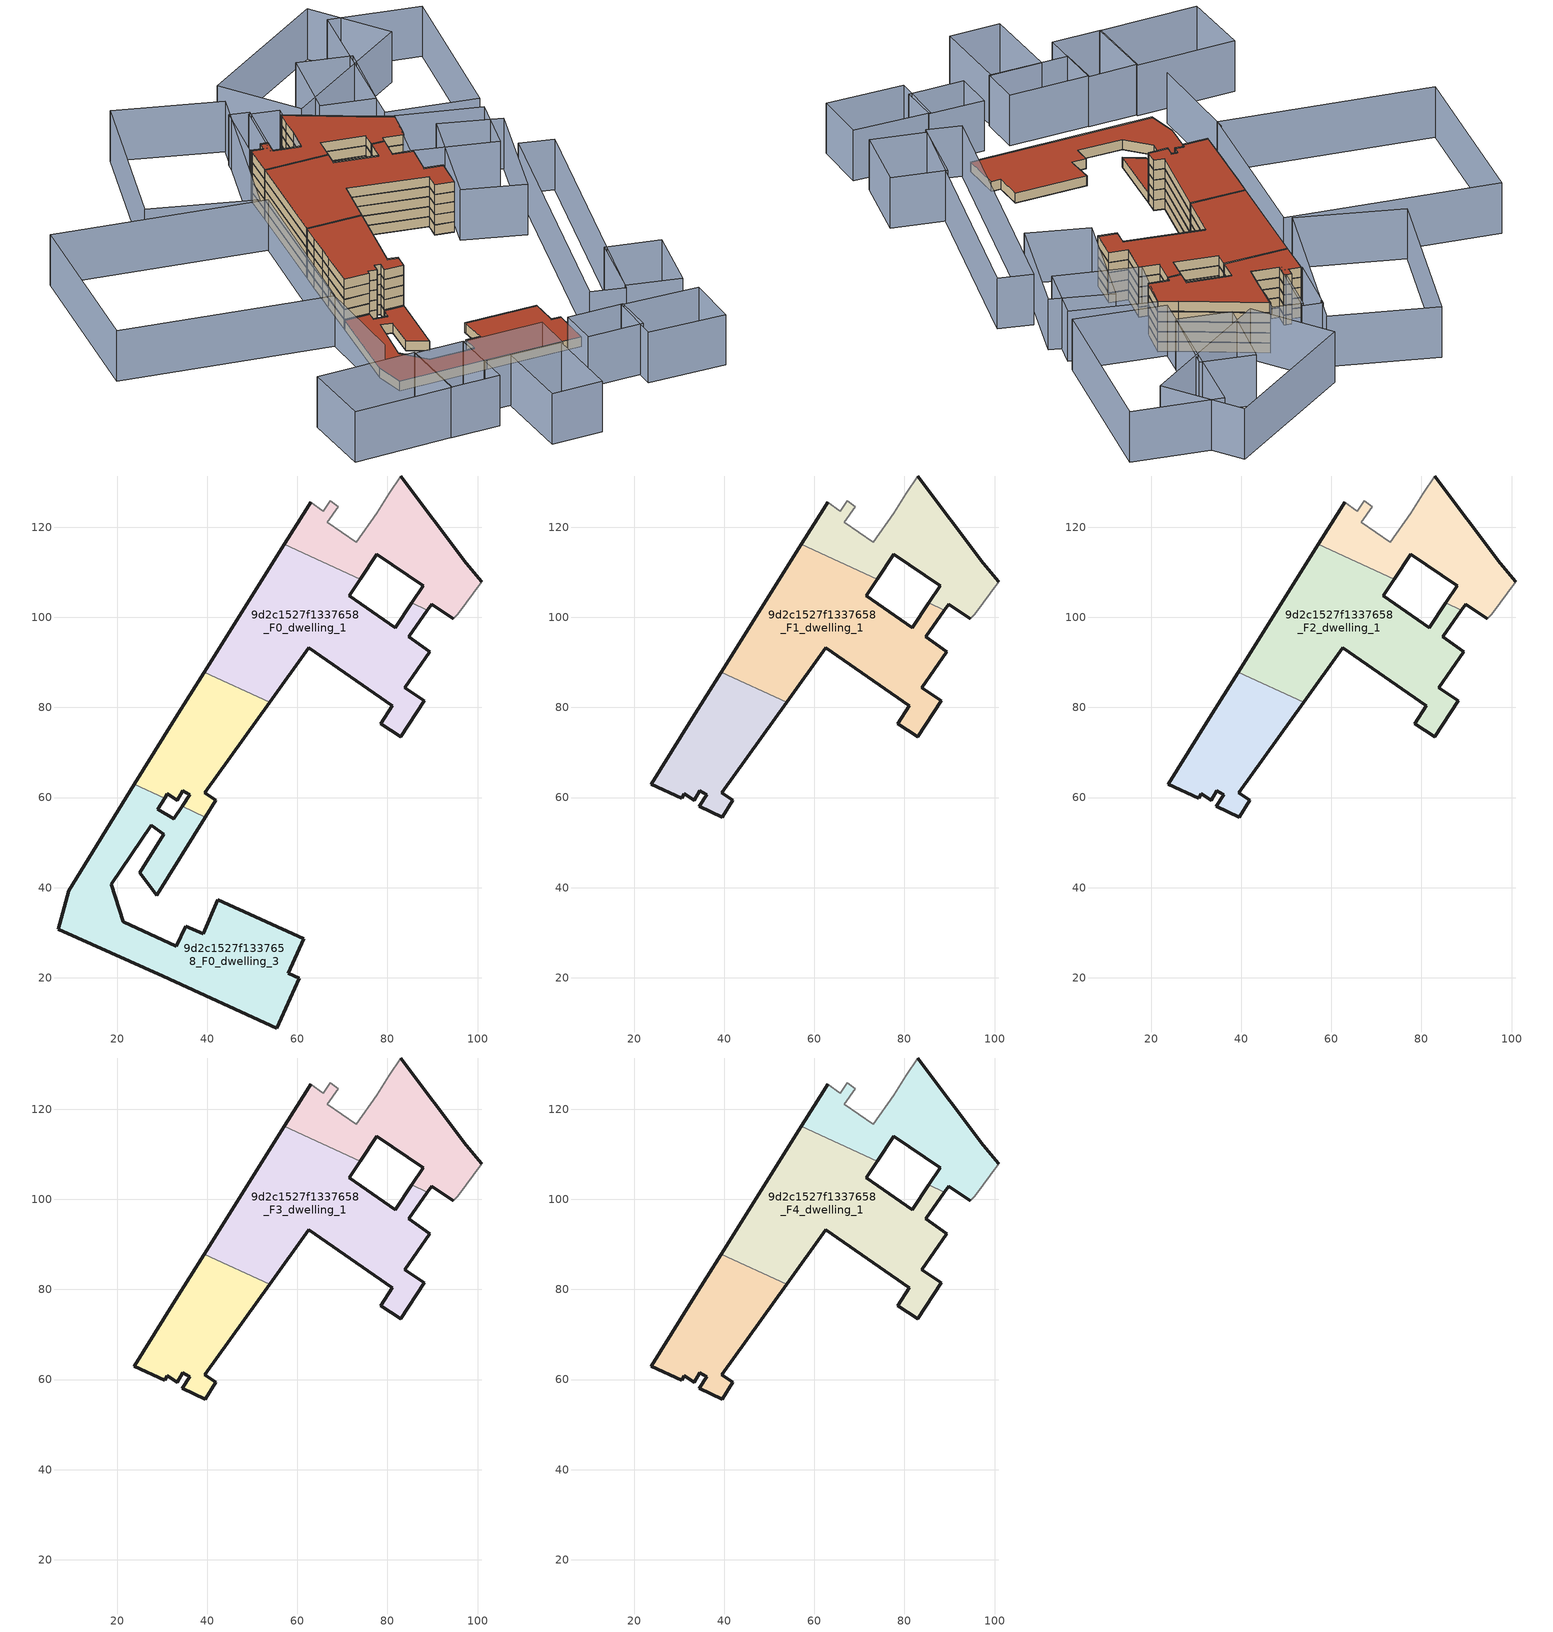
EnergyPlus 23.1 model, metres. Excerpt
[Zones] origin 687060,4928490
9d2c1527f1337658_F0_dwelling_0
 floor ground (EU_floor_Construction): 95.56,100.65 100.93,107.88 97.45,112.02 83.01,131.37 80.46,127.58 77.58,123.06 73.09,116.7 66.66,121.07 69.04,124.56 68.6,124.92 67.3,125.84 65.79,123.58 63,125.53 62.13,124.15 57.15,116.2 73.97,108.47 77.62,113.96 87.98,107.02 85.43,103.2 88.87,101.62 89.8,102.96 94.6,99.74 z0
 wall outside (EU_wall_Construction): 83.01,131.37 97.45,112.02 100.93,107.88 / 94.6,99.74 89.8,102.96 88.87,101.62 / 85.43,103.2 87.98,107.02 77.62,113.96 73.97,108.47 / 57.15,116.2 62.13,124.15 63,125.53 z0:3
 wall adiabatic (EU_wall_Construction): 100.93,107.88 95.56,100.65 94.6,99.74 / 63,125.53 65.79,123.58 67.3,125.84 68.6,124.92 69.04,124.56 66.66,121.07 73.09,116.7 77.58,123.06 80.46,127.58 83.01,131.37 z0:3
 wall to 9d2c1527f1337658_F0_dwelling_1 (EU_wall_Construction): 88.87,101.62 85.42,103.2 / 73.97,108.47 57.15,116.2 z0:3
9d2c1527f1337658_F0_dwelling_1
 floor ground (EU_floor_Construction): 83.01,73.48 88.22,81.48 83.82,84.35 89.42,92.4 84.71,95.67 88.87,101.62 85.43,103.2 81.75,97.73 71.54,104.82 73.97,108.47 57.15,116.2 39.37,87.85 53.88,81.18 62.54,93.26 81.05,80.37 78.51,76.41 z0
 wall outside (EU_wall_Construction): 88.87,101.62 84.71,95.67 89.42,92.4 83.82,84.35 88.22,81.48 83.01,73.48 78.51,76.41 81.05,80.37 62.54,93.26 53.88,81.18 / 39.37,87.85 57.15,116.2 / 73.97,108.47 71.54,104.82 81.75,97.73 85.43,103.2 z0:3
 wall to 9d2c1527f1337658_F0_dwelling_2 (EU_wall_Construction): 53.88,81.18 39.37,87.85 z0:3
9d2c1527f1337658_F0_dwelling_2
 floor ground (EU_floor_Construction): 41.9,59.35 39.45,61.06 53.88,81.18 39.37,87.85 36.12,82.68 32.96,77.58 30.4,73.45 23.87,62.9 30.54,59.83 31.12,60.8 33.34,59.44 34.6,61.54 36.15,60.59 34.44,58.04 39.61,55.67 z0
 wall outside (EU_wall_Construction): 53.88,81.18 39.45,61.06 41.9,59.35 39.61,55.67 / 34.44,58.04 36.15,60.59 34.6,61.54 33.34,59.44 31.12,60.8 30.54,59.83 / 23.87,62.9 30.4,73.45 32.96,77.58 36.12,82.68 39.37,87.85 z0:3
 wall to 9d2c1527f1337658_F0_dwelling_3 (EU_wall_Construction): 39.61,55.67 34.44,58.04 / 30.54,59.83 23.87,62.9 z0:3
9d2c1527f1337658_F0_dwelling_3
 floor ground (EU_floor_Construction): 55.41,8.85 60.48,19.88 57.96,21.04 61.4,28.66 42.32,37.37 39.09,29.72 35.22,31.48 33.17,26.94 21.41,32.43 18.69,40.75 27.62,53.84 30.34,51.87 25.01,43.35 28.77,38.29 39.61,55.67 34.44,58.04 32.6,55.32 29.08,57.41 30.54,59.83 23.87,62.9 9.24,39.32 6.95,30.81 30.2,20.34 z0
 wall outside (EU_wall_Construction): 30.54,59.83 29.08,57.41 32.6,55.32 34.44,58.04 / 39.61,55.67 28.77,38.29 25.01,43.35 30.34,51.87 27.62,53.84 18.69,40.75 21.41,32.43 33.17,26.94 35.22,31.48 39.09,29.72 42.32,37.37 61.4,28.66 57.96,21.04 60.48,19.88 55.41,8.85 30.2,20.34 6.95,30.81 9.24,39.32 23.87,62.9 z0:3
 roof outside (EU_roof_Construction): 39.61,55.67 28.77,38.29 25.01,43.35 30.34,51.87 27.62,53.84 18.69,40.75 21.41,32.43 33.17,26.94 35.22,31.48 39.09,29.72 42.32,37.37 61.4,28.66 57.96,21.04 60.48,19.88 55.41,8.85 30.2,20.34 6.95,30.81 9.24,39.32 23.87,62.9 30.54,59.83 29.08,57.41 32.6,55.32 34.44,58.04 z3
9d2c1527f1337658_F1_dwelling_0
 floor to 9d2c1527f1337658_F0_dwelling_0 (EU_floor_Construction): 95.56,100.65 100.93,107.88 97.45,112.02 83.01,131.37 80.46,127.58 77.58,123.06 73.09,116.7 66.66,121.07 69.04,124.56 68.6,124.92 67.3,125.84 65.79,123.58 63,125.53 62.13,124.15 57.15,116.2 73.97,108.47 77.62,113.96 87.98,107.02 85.42,103.2 88.87,101.62 89.8,102.96 94.6,99.74 z3
 wall outside (EU_wall_Construction): 83.01,131.37 97.45,112.02 100.93,107.88 / 94.6,99.74 89.8,102.96 88.87,101.62 / 85.43,103.2 87.98,107.02 77.62,113.96 73.97,108.47 / 57.15,116.2 62.13,124.15 63,125.53 z3:6
 wall adiabatic (EU_wall_Construction): 100.93,107.88 95.56,100.65 94.6,99.74 / 63,125.53 65.79,123.58 67.3,125.84 68.6,124.92 69.04,124.56 66.66,121.07 73.09,116.7 77.58,123.06 80.46,127.58 83.01,131.37 z3:6
 wall to 9d2c1527f1337658_F1_dwelling_1 (EU_wall_Construction): 88.87,101.62 85.42,103.2 / 73.97,108.47 57.15,116.2 z3:6
9d2c1527f1337658_F1_dwelling_1
 floor to 9d2c1527f1337658_F0_dwelling_1 (EU_floor_Construction): 83.01,73.48 88.22,81.48 83.82,84.35 89.42,92.4 84.71,95.67 88.87,101.62 85.42,103.2 81.75,97.73 71.54,104.82 73.97,108.47 57.15,116.2 39.37,87.85 53.88,81.18 62.54,93.26 81.05,80.37 78.51,76.41 z3
 wall outside (EU_wall_Construction): 88.87,101.62 84.71,95.67 89.42,92.4 83.82,84.35 88.22,81.48 83.01,73.48 78.51,76.41 81.05,80.37 62.54,93.26 53.88,81.18 / 39.37,87.85 57.15,116.2 / 73.97,108.47 71.54,104.82 81.75,97.73 85.43,103.2 z3:6
 wall to 9d2c1527f1337658_F1_dwelling_2 (EU_wall_Construction): 53.88,81.18 39.37,87.85 z3:6
9d2c1527f1337658_F1_dwelling_2
 floor to 9d2c1527f1337658_F0_dwelling_2 (EU_floor_Construction): 41.9,59.35 39.45,61.06 53.88,81.18 39.37,87.85 36.12,82.68 32.96,77.58 30.4,73.45 23.87,62.9 30.54,59.83 31.12,60.8 33.34,59.44 34.6,61.54 36.15,60.59 34.44,58.04 39.61,55.67 z3
 wall outside (EU_wall_Construction): 53.88,81.18 39.45,61.06 41.9,59.35 39.61,55.67 34.44,58.04 36.15,60.59 34.6,61.54 33.34,59.44 31.12,60.8 30.54,59.83 23.87,62.9 30.4,73.45 32.96,77.58 36.12,82.68 39.37,87.85 z3:6
9d2c1527f1337658_F2_dwelling_0
 floor to 9d2c1527f1337658_F1_dwelling_0 (EU_floor_Construction): 95.56,100.65 100.93,107.88 97.45,112.02 83.01,131.37 80.46,127.58 77.58,123.06 73.09,116.7 66.66,121.07 69.04,124.56 68.6,124.92 67.3,125.84 65.79,123.58 63,125.53 62.13,124.15 57.15,116.2 73.97,108.47 77.62,113.96 87.98,107.02 85.42,103.2 88.87,101.62 89.8,102.96 94.6,99.74 z6
 wall outside (EU_wall_Construction): 83.01,131.37 97.45,112.02 100.93,107.88 / 94.6,99.74 89.8,102.96 88.87,101.62 / 85.43,103.2 87.98,107.02 77.62,113.96 73.97,108.47 / 57.15,116.2 62.13,124.15 63,125.53 z6:9
 wall adiabatic (EU_wall_Construction): 100.93,107.88 95.56,100.65 94.6,99.74 / 63,125.53 65.79,123.58 67.3,125.84 68.6,124.92 69.04,124.56 66.66,121.07 73.09,116.7 77.58,123.06 80.46,127.58 83.01,131.37 z6:9
 wall to 9d2c1527f1337658_F2_dwelling_1 (EU_wall_Construction): 88.87,101.62 85.42,103.2 / 73.97,108.47 57.15,116.2 z6:9
9d2c1527f1337658_F2_dwelling_1
 floor to 9d2c1527f1337658_F1_dwelling_1 (EU_floor_Construction): 83.01,73.48 88.22,81.48 83.82,84.35 89.42,92.4 84.71,95.67 88.87,101.62 85.42,103.2 81.75,97.73 71.54,104.82 73.97,108.47 57.15,116.2 39.37,87.85 53.88,81.18 62.54,93.26 81.05,80.37 78.51,76.41 z6
 wall outside (EU_wall_Construction): 88.87,101.62 84.71,95.67 89.42,92.4 83.82,84.35 88.22,81.48 83.01,73.48 78.51,76.41 81.05,80.37 62.54,93.26 53.88,81.18 / 39.37,87.85 57.15,116.2 / 73.97,108.47 71.54,104.82 81.75,97.73 85.43,103.2 z6:9
 wall to 9d2c1527f1337658_F2_dwelling_2 (EU_wall_Construction): 53.88,81.18 39.37,87.85 z6:9
9d2c1527f1337658_F2_dwelling_2
 floor to 9d2c1527f1337658_F1_dwelling_2 (EU_floor_Construction): 41.9,59.35 39.45,61.06 53.88,81.18 39.37,87.85 36.12,82.68 32.96,77.58 30.4,73.45 23.87,62.9 30.54,59.83 31.12,60.8 33.34,59.44 34.6,61.54 36.15,60.59 34.44,58.04 39.61,55.67 z6
 wall outside (EU_wall_Construction): 53.88,81.18 39.45,61.06 41.9,59.35 39.61,55.67 34.44,58.04 36.15,60.59 34.6,61.54 33.34,59.44 31.12,60.8 30.54,59.83 23.87,62.9 30.4,73.45 32.96,77.58 36.12,82.68 39.37,87.85 z6:9
9d2c1527f1337658_F3_dwelling_0
 floor to 9d2c1527f1337658_F2_dwelling_0 (EU_floor_Construction): 95.56,100.65 100.93,107.88 97.45,112.02 83.01,131.37 80.46,127.58 77.58,123.06 73.09,116.7 66.66,121.07 69.04,124.56 68.6,124.92 67.3,125.84 65.79,123.58 63,125.53 62.13,124.15 57.15,116.2 73.97,108.47 77.62,113.96 87.98,107.02 85.42,103.2 88.87,101.62 89.8,102.96 94.6,99.74 z9
 wall outside (EU_wall_Construction): 83.01,131.37 97.45,112.02 100.93,107.88 / 94.6,99.74 89.8,102.96 88.87,101.62 / 85.43,103.2 87.98,107.02 77.62,113.96 73.97,108.47 / 57.15,116.2 62.13,124.15 63,125.53 z9:12
 wall adiabatic (EU_wall_Construction): 100.93,107.88 95.56,100.65 94.6,99.74 / 63,125.53 65.79,123.58 67.3,125.84 68.6,124.92 69.04,124.56 66.66,121.07 73.09,116.7 77.58,123.06 80.46,127.58 83.01,131.37 z9:12
 wall to 9d2c1527f1337658_F3_dwelling_1 (EU_wall_Construction): 88.87,101.62 85.42,103.2 / 73.97,108.47 57.15,116.2 z9:12
9d2c1527f1337658_F3_dwelling_1
 floor to 9d2c1527f1337658_F2_dwelling_1 (EU_floor_Construction): 83.01,73.48 88.22,81.48 83.82,84.35 89.42,92.4 84.71,95.67 88.87,101.62 85.42,103.2 81.75,97.73 71.54,104.82 73.97,108.47 57.15,116.2 39.37,87.85 53.88,81.18 62.54,93.26 81.05,80.37 78.51,76.41 z9
 wall outside (EU_wall_Construction): 88.87,101.62 84.71,95.67 89.42,92.4 83.82,84.35 88.22,81.48 83.01,73.48 78.51,76.41 81.05,80.37 62.54,93.26 53.88,81.18 / 39.37,87.85 57.15,116.2 / 73.97,108.47 71.54,104.82 81.75,97.73 85.43,103.2 z9:12
 wall to 9d2c1527f1337658_F3_dwelling_2 (EU_wall_Construction): 53.88,81.18 39.37,87.85 z9:12
9d2c1527f1337658_F3_dwelling_2
 floor to 9d2c1527f1337658_F2_dwelling_2 (EU_floor_Construction): 41.9,59.35 39.45,61.06 53.88,81.18 39.37,87.85 36.12,82.68 32.96,77.58 30.4,73.45 23.87,62.9 30.54,59.83 31.12,60.8 33.34,59.44 34.6,61.54 36.15,60.59 34.44,58.04 39.61,55.67 z9
 wall outside (EU_wall_Construction): 53.88,81.18 39.45,61.06 41.9,59.35 39.61,55.67 34.44,58.04 36.15,60.59 34.6,61.54 33.34,59.44 31.12,60.8 30.54,59.83 23.87,62.9 30.4,73.45 32.96,77.58 36.12,82.68 39.37,87.85 z9:12
9d2c1527f1337658_F4_dwelling_0
 floor to 9d2c1527f1337658_F3_dwelling_0 (EU_floor_Construction): 95.56,100.65 100.93,107.88 97.45,112.02 83.01,131.37 80.46,127.58 77.58,123.06 73.09,116.7 66.66,121.07 69.04,124.56 68.6,124.92 67.3,125.84 65.79,123.58 63,125.53 62.13,124.15 57.15,116.2 73.97,108.47 77.62,113.96 87.98,107.02 85.42,103.2 88.87,101.62 89.8,102.96 94.6,99.74 z12
 wall outside (EU_wall_Construction): 83.01,131.37 97.45,112.02 100.93,107.88 / 94.6,99.74 89.8,102.96 88.87,101.62 / 85.43,103.2 87.98,107.02 77.62,113.96 73.97,108.47 / 57.15,116.2 62.13,124.15 63,125.53 z12:15
 wall adiabatic (EU_wall_Construction): 100.93,107.88 95.56,100.65 94.6,99.74 / 63,125.53 65.79,123.58 67.3,125.84 68.6,124.92 69.04,124.56 66.66,121.07 73.09,116.7 77.58,123.06 80.46,127.58 83.01,131.37 z12:15
 wall to 9d2c1527f1337658_F4_dwelling_1 (EU_wall_Construction): 88.87,101.62 85.42,103.2 / 73.97,108.47 57.15,116.2 z12:15
 roof outside (EU_roof_Construction): 83.01,131.37 97.45,112.02 100.93,107.88 95.56,100.65 94.6,99.74 89.8,102.96 88.87,101.62 85.43,103.2 87.98,107.02 77.62,113.96 73.97,108.47 57.15,116.2 62.13,124.15 63,125.53 65.79,123.58 67.3,125.84 68.6,124.92 69.04,124.56 66.66,121.07 73.09,116.7 77.58,123.06 80.46,127.58 z15
9d2c1527f1337658_F4_dwelling_1
 floor to 9d2c1527f1337658_F3_dwelling_1 (EU_floor_Construction): 83.01,73.48 88.22,81.48 83.82,84.35 89.42,92.4 84.71,95.67 88.87,101.62 85.42,103.2 81.75,97.73 71.54,104.82 73.97,108.47 57.15,116.2 39.37,87.85 53.88,81.18 62.54,93.26 81.05,80.37 78.51,76.41 z12
 wall outside (EU_wall_Construction): 88.87,101.62 84.71,95.67 89.42,92.4 83.82,84.35 88.22,81.48 83.01,73.48 78.51,76.41 81.05,80.37 62.54,93.26 53.88,81.18 / 39.37,87.85 57.15,116.2 / 73.97,108.47 71.54,104.82 81.75,97.73 85.43,103.2 z12:15
 wall to 9d2c1527f1337658_F4_dwelling_2 (EU_wall_Construction): 53.88,81.18 39.37,87.85 z12:15
 roof outside (EU_roof_Construction): 85.43,103.2 88.87,101.62 84.71,95.67 89.42,92.4 83.82,84.35 88.22,81.48 83.01,73.48 78.51,76.41 81.05,80.37 62.54,93.26 53.88,81.18 39.37,87.85 57.15,116.2 73.97,108.47 71.54,104.82 81.75,97.73 z15
9d2c1527f1337658_F4_dwelling_2
 floor to 9d2c1527f1337658_F3_dwelling_2 (EU_floor_Construction): 41.9,59.35 39.45,61.06 53.88,81.18 39.37,87.85 36.12,82.68 32.96,77.58 30.4,73.45 23.87,62.9 30.54,59.83 31.12,60.8 33.34,59.44 34.6,61.54 36.15,60.59 34.44,58.04 39.61,55.67 z12
 wall outside (EU_wall_Construction): 53.88,81.18 39.45,61.06 41.9,59.35 39.61,55.67 34.44,58.04 36.15,60.59 34.6,61.54 33.34,59.44 31.12,60.8 30.54,59.83 23.87,62.9 30.4,73.45 32.96,77.58 36.12,82.68 39.37,87.85 z12:15
 roof outside (EU_roof_Construction): 53.88,81.18 39.45,61.06 41.9,59.35 39.61,55.67 34.44,58.04 36.15,60.59 34.6,61.54 33.34,59.44 31.12,60.8 30.54,59.83 23.87,62.9 30.4,73.45 32.96,77.58 36.12,82.68 39.37,87.85 z15
shading: 16.36,61.35 2.84,32.5 / 58.28,-2.08 78.37,-11.85 / 78.37,-11.85 71.21,-26.56 / 71.21,-26.56 51.13,-16.79 / 51.13,-16.79 58.28,-2.08 / 9.48,-18.04 19.19,3.69 / 19.19,3.69 32.65,-2.32 / 32.65,-2.32 22.94,-24.05 / 22.94,-24.05 9.48,-18.04 / 39.46,-6.15 44.42,4.65 / 44.42,4.65 59.02,-2.05 / 59.02,-2.05 54.06,-12.85 / 54.06,-12.85 39.46,-6.15 / 92.32,11.64 79.61,-5.58 / 79.61,-5.58 67.1,3.65 / 67.1,3.65 79.81,20.87 / 79.81,20.87 92.32,11.64 / 33.03,-2.79 12.07,6.71 / 12.07,6.71 17.01,17.61 / 17.01,17.61 37.97,8.11 / 37.97,8.11 33.03,-2.79 / 8.86,-1.11 -4.2,4.64 / -4.2,4.64 4.17,23.63 / 4.17,23.63 17.23,17.87 / 17.23,17.87 8.86,-1.11 / 117.25,67.33 66.31,2.65 / 66.31,2.65 58.62,8.7 / 58.62,8.7 109.56,73.38 / 109.56,73.38 117.25,67.33 / 80.52,69.5 104.41,96.64 / 104.41,96.64 117.8,84.85 / 117.8,84.85 93.92,57.71 / 93.92,57.71 80.52,69.5 / -3.92,4.52 -30.12,16.06 / -30.12,16.06 -21.56,35.49 / -21.56,35.49 4.64,23.95 / 4.64,23.95 -3.92,4.52 / 45.07,105.23 15.43,59.36 / 15.43,59.36 -34.9,91.88 / -34.9,91.88 -5.27,137.74 / -5.27,137.74 45.07,105.23 / 84.71,133.15 73.01,116.58 / 73.01,116.58 66.09,121.47 / 66.09,121.47 77.78,138.04 / 77.78,138.04 84.71,133.15 / 62.82,125.66 74.34,141.91 / 74.34,141.91 79,138.6 / 79,138.6 67.47,122.36 / 67.47,122.36 62.82,125.66 / 21,127.22 56.79,167.41 / 56.79,167.41 79.45,147.22 / 79.45,147.22 43.65,107.04 / 43.65,107.04 21,127.22 / 119.57,136.82 105.32,117.51 / 105.32,117.51 93.02,126.58 / 93.02,126.58 107.27,145.89 / 107.27,145.89 119.57,136.82 / 84.72,154.03 131.87,161.75 / 131.87,161.75 135.95,136.85 / 135.95,136.85 88.8,129.13 / 88.8,129.13 84.72,154.03 / 88.78,92.91 100.93,107.88 / 100.93,107.88 119.55,92.76 / 119.55,92.76 107.4,77.8 / 107.4,77.8 88.78,92.91 / 100.95,111.15 130.46,154.03 / 130.46,154.03 151.78,139.36 / 151.78,139.36 122.26,96.48 / 122.26,96.48 100.95,111.15 z0:15
[Building]
EU S2 Campaign: North Axis=0; Terrain=City; Solar Distribution=FullExterior
[Site:Location]
Bologna: Latitude=44.5; Longitude=11.25; Time Zone=1; Elevation=37
[SizingPeriod:WeatherFileDays]
AnnualSizingPeriod: Begin Month=1; Begin Day of Month=1; End Month=12; End Day of Month=31; Day of Week for Start Day=Monday; Use Weather File Daylight Saving Period=No; Use Weather File Rain and Snow Indicators=No
[MATERIAL]
EU_InternalMass_Material: Roughness=MediumRough; Thickness=0.1; Conductivity=1; Density=1800; Specific Heat=900; Thermal Absorptance=0.9; Solar Absorptance=0.7; Visible Absorptance=0.7
[MATERIAL:NOMASS] Roughness=MediumRough; Thermal Absorptance=0.9; Solar Absorptance=0.7; Visible Absorptance=0.7
Name | Thermal Resistance
EU_wall_NoMass | 0.905828
EU_roof_NoMass | 0.37593
EU_floor_NoMass | 0.67114
[CONSTRUCTION]
EU_wall_Construction: EU_wall_NoMass
EU_roof_Construction: EU_roof_NoMass
EU_floor_Construction: EU_floor_NoMass
EU_InternalMass_Construction: EU_InternalMass_Material
[ZONE] Type=1; Multiplier=1; Ceiling Height=autocalculate; Floor Area=autocalculate; Part of Total Floor Area=Yes
Name | Volume
9d2c1527f1337658_F0_dwelling_0; 9d2c1527f1337658_F1_dwelling_0; 9d2c1527f1337658_F2_dwelling_0; 9d2c1527f1337658_F3_dwelling_0; 9d2c1527f1337658_F4_dwelling_0 | 1620.31
9d2c1527f1337658_F0_dwelling_1; 9d2c1527f1337658_F1_dwelling_1; 9d2c1527f1337658_F2_dwelling_1; 9d2c1527f1337658_F3_dwelling_1; 9d2c1527f1337658_F4_dwelling_1 | 2917.89
9d2c1527f1337658_F0_dwelling_2 | 1330.41
9d2c1527f1337658_F1_dwelling_2; 9d2c1527f1337658_F2_dwelling_2; 9d2c1527f1337658_F3_dwelling_2; 9d2c1527f1337658_F4_dwelling_2 | 1330.42
9d2c1527f1337658_F0_dwelling_3 | 3207.84
[INTERNALMASS] Construction=EU_InternalMass_Construction
Name | Zone or ZoneList | Surface Area
9d2c1527f1337658_F0_dwelling_0_EU_InternalMass | 9d2c1527f1337658_F0_dwelling_0 | 540.104
9d2c1527f1337658_F0_dwelling_1_EU_InternalMass | 9d2c1527f1337658_F0_dwelling_1 | 972.63
9d2c1527f1337658_F0_dwelling_2_EU_InternalMass | 9d2c1527f1337658_F0_dwelling_2 | 443.472
9d2c1527f1337658_F0_dwelling_3_EU_InternalMass | 9d2c1527f1337658_F0_dwelling_3 | 1069.28
9d2c1527f1337658_F1_dwelling_0_EU_InternalMass | 9d2c1527f1337658_F1_dwelling_0 | 540.104
9d2c1527f1337658_F1_dwelling_1_EU_InternalMass | 9d2c1527f1337658_F1_dwelling_1 | 1416.1
9d2c1527f1337658_F1_dwelling_2_EU_InternalMass | 9d2c1527f1337658_F1_dwelling_2 | 1069.28
9d2c1527f1337658_F2_dwelling_0_EU_InternalMass | 9d2c1527f1337658_F2_dwelling_0 | 540.104
9d2c1527f1337658_F2_dwelling_1_EU_InternalMass | 9d2c1527f1337658_F2_dwelling_1 | 1416.1
9d2c1527f1337658_F2_dwelling_2_EU_InternalMass | 9d2c1527f1337658_F2_dwelling_2 | 1069.28
9d2c1527f1337658_F3_dwelling_0_EU_InternalMass | 9d2c1527f1337658_F3_dwelling_0 | 540.104
9d2c1527f1337658_F3_dwelling_1_EU_InternalMass | 9d2c1527f1337658_F3_dwelling_1 | 1416.1
9d2c1527f1337658_F3_dwelling_2_EU_InternalMass | 9d2c1527f1337658_F3_dwelling_2 | 1069.28
9d2c1527f1337658_F4_dwelling_0_EU_InternalMass | 9d2c1527f1337658_F4_dwelling_0 | 540.104
9d2c1527f1337658_F4_dwelling_1_EU_InternalMass | 9d2c1527f1337658_F4_dwelling_1 | 1416.1
9d2c1527f1337658_F4_dwelling_2_EU_InternalMass | 9d2c1527f1337658_F4_dwelling_2 | 1069.28
[OTHEREQUIPMENT] Fuel Type=Electricity; Design Level Calculation Method=Watts/Area; Power per Zone Floor Area=1; Fraction Latent=0; Fraction Radiant=0; Fraction Lost=0; Carbon Dioxide Generation Rate=0; EndUse Subcategory=EU_Step8_InternalGains
Name | Zone or ZoneList or Space or SpaceList | Schedule
EU_Step8_InternalGain_9d2c1527f1337658_F0_dwelling_0_f000 | 9d2c1527f1337658_F0_dwelling_0 | EU_Step8_GainSchedule_9d2c1527f1337658_F0_dwelling_0_f000
EU_Step8_InternalGain_9d2c1527f1337658_F0_dwelling_1_f000 | 9d2c1527f1337658_F0_dwelling_1 | EU_Step8_GainSchedule_9d2c1527f1337658_F0_dwelling_1_f000
EU_Step8_InternalGain_9d2c1527f1337658_F0_dwelling_2_f000 | 9d2c1527f1337658_F0_dwelling_2 | EU_Step8_GainSchedule_9d2c1527f1337658_F0_dwelling_2_f000
EU_Step8_InternalGain_9d2c1527f1337658_F0_dwelling_3_f000 | 9d2c1527f1337658_F0_dwelling_3 | EU_Step8_GainSchedule_9d2c1527f1337658_F0_dwelling_3_f000
EU_Step8_InternalGain_9d2c1527f1337658_F1_dwelling_0_f000 | 9d2c1527f1337658_F1_dwelling_0 | EU_Step8_GainSchedule_9d2c1527f1337658_F1_dwelling_0_f000
EU_Step8_InternalGain_9d2c1527f1337658_F1_dwelling_1_f000 | 9d2c1527f1337658_F1_dwelling_1 | EU_Step8_GainSchedule_9d2c1527f1337658_F1_dwelling_1_f000
EU_Step8_InternalGain_9d2c1527f1337658_F1_dwelling_2_f000 | 9d2c1527f1337658_F1_dwelling_2 | EU_Step8_GainSchedule_9d2c1527f1337658_F1_dwelling_2_f000
EU_Step8_InternalGain_9d2c1527f1337658_F2_dwelling_0_f000 | 9d2c1527f1337658_F2_dwelling_0 | EU_Step8_GainSchedule_9d2c1527f1337658_F2_dwelling_0_f000
EU_Step8_InternalGain_9d2c1527f1337658_F2_dwelling_1_f000 | 9d2c1527f1337658_F2_dwelling_1 | EU_Step8_GainSchedule_9d2c1527f1337658_F2_dwelling_1_f000
EU_Step8_InternalGain_9d2c1527f1337658_F2_dwelling_2_f000 | 9d2c1527f1337658_F2_dwelling_2 | EU_Step8_GainSchedule_9d2c1527f1337658_F2_dwelling_2_f000
EU_Step8_InternalGain_9d2c1527f1337658_F3_dwelling_0_f000 | 9d2c1527f1337658_F3_dwelling_0 | EU_Step8_GainSchedule_9d2c1527f1337658_F3_dwelling_0_f000
EU_Step8_InternalGain_9d2c1527f1337658_F3_dwelling_1_f000 | 9d2c1527f1337658_F3_dwelling_1 | EU_Step8_GainSchedule_9d2c1527f1337658_F3_dwelling_1_f000
EU_Step8_InternalGain_9d2c1527f1337658_F3_dwelling_2_f000 | 9d2c1527f1337658_F3_dwelling_2 | EU_Step8_GainSchedule_9d2c1527f1337658_F3_dwelling_2_f000
EU_Step8_InternalGain_9d2c1527f1337658_F4_dwelling_0_f000 | 9d2c1527f1337658_F4_dwelling_0 | EU_Step8_GainSchedule_9d2c1527f1337658_F4_dwelling_0_f000
EU_Step8_InternalGain_9d2c1527f1337658_F4_dwelling_1_f000 | 9d2c1527f1337658_F4_dwelling_1 | EU_Step8_GainSchedule_9d2c1527f1337658_F4_dwelling_1_f000
EU_Step8_InternalGain_9d2c1527f1337658_F4_dwelling_2_f000 | 9d2c1527f1337658_F4_dwelling_2 | EU_Step8_GainSchedule_9d2c1527f1337658_F4_dwelling_2_f000
[ZONEVENTILATION:DESIGNFLOWRATE] Schedule=EU_AlwaysOn; Design Flow Rate Calculation Method=AirChanges/Hour; Air Changes per Hour=0.73129; Ventilation Type=Natural; Fan Pressure Rise=0; Fan Total Efficiency=1; Constant Term Coefficient=1; Temperature Term Coefficient=0; Velocity Term Coefficient=0; Velocity Squared Term Coefficient=0; Minimum Indoor Temperature=-100; Maximum Indoor Temperature=100; Delta Temperature=-100; Minimum Outdoor Temperature=-100; Maximum Outdoor Temperature=100; Maximum Wind Speed=40
Name | Zone or ZoneList or Space or SpaceList
EU_ConstantAir_9d2c1527f1337658_F0_dwelling_0 | 9d2c1527f1337658_F0_dwelling_0
EU_ConstantAir_9d2c1527f1337658_F0_dwelling_1 | 9d2c1527f1337658_F0_dwelling_1
EU_ConstantAir_9d2c1527f1337658_F0_dwelling_2 | 9d2c1527f1337658_F0_dwelling_2
EU_ConstantAir_9d2c1527f1337658_F0_dwelling_3 | 9d2c1527f1337658_F0_dwelling_3
EU_ConstantAir_9d2c1527f1337658_F1_dwelling_0 | 9d2c1527f1337658_F1_dwelling_0
EU_ConstantAir_9d2c1527f1337658_F1_dwelling_1 | 9d2c1527f1337658_F1_dwelling_1
EU_ConstantAir_9d2c1527f1337658_F1_dwelling_2 | 9d2c1527f1337658_F1_dwelling_2
EU_ConstantAir_9d2c1527f1337658_F2_dwelling_0 | 9d2c1527f1337658_F2_dwelling_0
EU_ConstantAir_9d2c1527f1337658_F2_dwelling_1 | 9d2c1527f1337658_F2_dwelling_1
EU_ConstantAir_9d2c1527f1337658_F2_dwelling_2 | 9d2c1527f1337658_F2_dwelling_2
EU_ConstantAir_9d2c1527f1337658_F3_dwelling_0 | 9d2c1527f1337658_F3_dwelling_0
EU_ConstantAir_9d2c1527f1337658_F3_dwelling_1 | 9d2c1527f1337658_F3_dwelling_1
EU_ConstantAir_9d2c1527f1337658_F3_dwelling_2 | 9d2c1527f1337658_F3_dwelling_2
EU_ConstantAir_9d2c1527f1337658_F4_dwelling_0 | 9d2c1527f1337658_F4_dwelling_0
EU_ConstantAir_9d2c1527f1337658_F4_dwelling_1 | 9d2c1527f1337658_F4_dwelling_1
EU_ConstantAir_9d2c1527f1337658_F4_dwelling_2 | 9d2c1527f1337658_F4_dwelling_2
[HVACTEMPLATE:THERMOSTAT] Constant Heating Setpoint=20; Constant Cooling Setpoint=50
EU_HeatOnly_9d2c1527f1337658_F0_dwelling_0; EU_HeatOnly_9d2c1527f1337658_F0_dwelling_1; EU_HeatOnly_9d2c1527f1337658_F0_dwelling_2; EU_HeatOnly_9d2c1527f1337658_F0_dwelling_3; EU_HeatOnly_9d2c1527f1337658_F1_dwelling_0; EU_HeatOnly_9d2c1527f1337658_F1_dwelling_1; EU_HeatOnly_9d2c1527f1337658_F1_dwelling_2; EU_HeatOnly_9d2c1527f1337658_F2_dwelling_0; EU_HeatOnly_9d2c1527f1337658_F2_dwelling_1; EU_HeatOnly_9d2c1527f1337658_F2_dwelling_2; EU_HeatOnly_9d2c1527f1337658_F3_dwelling_0; EU_HeatOnly_9d2c1527f1337658_F3_dwelling_1; EU_HeatOnly_9d2c1527f1337658_F3_dwelling_2; EU_HeatOnly_9d2c1527f1337658_F4_dwelling_0; EU_HeatOnly_9d2c1527f1337658_F4_dwelling_1; EU_HeatOnly_9d2c1527f1337658_F4_dwelling_2
[HVACTEMPLATE:ZONE:IDEALLOADSAIRSYSTEM] System Availability Schedule=EU_AlwaysOn; Maximum Heating Supply Air Temperature=50; Minimum Cooling Supply Air Temperature=13; Maximum Heating Supply Air Humidity Ratio=0.0156; Minimum Cooling Supply Air Humidity Ratio=0.0077; Heating Limit=NoLimit; Cooling Limit=NoLimit; Heating Availability Schedule=EU_AlwaysOn; Cooling Availability Schedule=EU_CoolingOff; Dehumidification Control Type=ConstantSensibleHeatRatio; Cooling Sensible Heat Ratio=0.7; Dehumidification Setpoint=60; Humidification Control Type=None; Humidification Setpoint=30; Outdoor Air Method=None; Outdoor Air Flow Rate per Person=0.00944; Outdoor Air Flow Rate per Zone Floor Area=0; Outdoor Air Flow Rate per Zone=0; Demand Controlled Ventilation Type=None; Outdoor Air Economizer Type=NoEconomizer; Heat Recovery Type=None; Sensible Heat Recovery Effectiveness=0.7; Latent Heat Recovery Effectiveness=0.65
Name | Template Thermostat
9d2c1527f1337658_F0_dwelling_0 | EU_HeatOnly_9d2c1527f1337658_F0_dwelling_0
9d2c1527f1337658_F0_dwelling_1 | EU_HeatOnly_9d2c1527f1337658_F0_dwelling_1
9d2c1527f1337658_F0_dwelling_2 | EU_HeatOnly_9d2c1527f1337658_F0_dwelling_2
9d2c1527f1337658_F0_dwelling_3 | EU_HeatOnly_9d2c1527f1337658_F0_dwelling_3
9d2c1527f1337658_F1_dwelling_0 | EU_HeatOnly_9d2c1527f1337658_F1_dwelling_0
9d2c1527f1337658_F1_dwelling_1 | EU_HeatOnly_9d2c1527f1337658_F1_dwelling_1
9d2c1527f1337658_F1_dwelling_2 | EU_HeatOnly_9d2c1527f1337658_F1_dwelling_2
9d2c1527f1337658_F2_dwelling_0 | EU_HeatOnly_9d2c1527f1337658_F2_dwelling_0
9d2c1527f1337658_F2_dwelling_1 | EU_HeatOnly_9d2c1527f1337658_F2_dwelling_1
9d2c1527f1337658_F2_dwelling_2 | EU_HeatOnly_9d2c1527f1337658_F2_dwelling_2
9d2c1527f1337658_F3_dwelling_0 | EU_HeatOnly_9d2c1527f1337658_F3_dwelling_0
9d2c1527f1337658_F3_dwelling_1 | EU_HeatOnly_9d2c1527f1337658_F3_dwelling_1
9d2c1527f1337658_F3_dwelling_2 | EU_HeatOnly_9d2c1527f1337658_F3_dwelling_2
9d2c1527f1337658_F4_dwelling_0 | EU_HeatOnly_9d2c1527f1337658_F4_dwelling_0
9d2c1527f1337658_F4_dwelling_1 | EU_HeatOnly_9d2c1527f1337658_F4_dwelling_1
9d2c1527f1337658_F4_dwelling_2 | EU_HeatOnly_9d2c1527f1337658_F4_dwelling_2
[SIZING:ZONE] Zone Cooling Design Supply Air Temperature Input Method=SupplyAirTemperature; Zone Cooling Design Supply Air Temperature=13; Zone Heating Design Supply Air Temperature Input Method=SupplyAirTemperature; Zone Heating Design Supply Air Temperature=50; Zone Cooling Design Supply Air Humidity Ratio=0.008; Zone Heating Design Supply Air Humidity Ratio=0.008; Cooling Design Air Flow Method=DesignDay; Cooling Design Air Flow Rate=0; Cooling Minimum Air Flow per Zone Floor Area=0.000762; Cooling Minimum Air Flow=0; Cooling Minimum Air Flow Fraction=0.2; Heating Design Air Flow Method=DesignDay; Heating Design Air Flow Rate=0; Heating Maximum Air Flow per Zone Floor Area=0.002032; Heating Maximum Air Flow=0.141576; Heating Maximum Air Flow Fraction=0.3; Account for Dedicated Outdoor Air System=No; Dedicated Outdoor Air System Control Strategy=NeutralSupplyAir; Dedicated Outdoor Air Low Setpoint Temperature for Design=autosize; Dedicated Outdoor Air High Setpoint Temperature for Design=autosize; Zone Load Sizing Method=Sensible Load Only No Latent Load; Zone Latent Cooling Design Supply Air Humidity Ratio Input Method=HumidityRatioDifference; Zone Cooling Design Supply Air Humidity Ratio Difference=0.005; Zone Latent Heating Design Supply Air Humidity Ratio Input Method=HumidityRatioDifference; Zone Humidification Design Supply Air Humidity Ratio Difference=0.005
9d2c1527f1337658_F0_dwelling_0; 9d2c1527f1337658_F0_dwelling_1; 9d2c1527f1337658_F0_dwelling_2; 9d2c1527f1337658_F0_dwelling_3; 9d2c1527f1337658_F1_dwelling_0; 9d2c1527f1337658_F1_dwelling_1; 9d2c1527f1337658_F1_dwelling_2; 9d2c1527f1337658_F2_dwelling_0; 9d2c1527f1337658_F2_dwelling_1; 9d2c1527f1337658_F2_dwelling_2; 9d2c1527f1337658_F3_dwelling_0; 9d2c1527f1337658_F3_dwelling_1; 9d2c1527f1337658_F3_dwelling_2; 9d2c1527f1337658_F4_dwelling_0; 9d2c1527f1337658_F4_dwelling_1; 9d2c1527f1337658_F4_dwelling_2
[SCHEDULE:CONSTANT]
Name | Hourly Value
EU_AlwaysOn | 1
EU_CoolingOff | 0
[SCHEDULE:FILE] Column Number=1; Rows to Skip at Top=0; Number of Hours of Data=8760; Column Separator=Comma; Interpolate to Timestep=No; Minutes per Item=60; Adjust Schedule for Daylight Savings=Yes
Name | File
EU_Step8_GainSchedule_9d2c1527f1337658_F0_dwelling_0_f000 | ../../schedules/9d2c1527f1337658/9d2c1527f1337658_F0_dwelling_0_f000_gain.csv
EU_Step8_GainSchedule_9d2c1527f1337658_F0_dwelling_1_f000 | ../../schedules/9d2c1527f1337658/9d2c1527f1337658_F0_dwelling_1_f000_gain.csv
EU_Step8_GainSchedule_9d2c1527f1337658_F0_dwelling_2_f000 | ../../schedules/9d2c1527f1337658/9d2c1527f1337658_F0_dwelling_2_f000_gain.csv
EU_Step8_GainSchedule_9d2c1527f1337658_F0_dwelling_3_f000 | ../../schedules/9d2c1527f1337658/9d2c1527f1337658_F0_dwelling_3_f000_gain.csv
EU_Step8_GainSchedule_9d2c1527f1337658_F1_dwelling_0_f000 | ../../schedules/9d2c1527f1337658/9d2c1527f1337658_F1_dwelling_0_f000_gain.csv
EU_Step8_GainSchedule_9d2c1527f1337658_F1_dwelling_1_f000 | ../../schedules/9d2c1527f1337658/9d2c1527f1337658_F1_dwelling_1_f000_gain.csv
EU_Step8_GainSchedule_9d2c1527f1337658_F1_dwelling_2_f000 | ../../schedules/9d2c1527f1337658/9d2c1527f1337658_F1_dwelling_2_f000_gain.csv
EU_Step8_GainSchedule_9d2c1527f1337658_F2_dwelling_0_f000 | ../../schedules/9d2c1527f1337658/9d2c1527f1337658_F2_dwelling_0_f000_gain.csv
EU_Step8_GainSchedule_9d2c1527f1337658_F2_dwelling_1_f000 | ../../schedules/9d2c1527f1337658/9d2c1527f1337658_F2_dwelling_1_f000_gain.csv
EU_Step8_GainSchedule_9d2c1527f1337658_F2_dwelling_2_f000 | ../../schedules/9d2c1527f1337658/9d2c1527f1337658_F2_dwelling_2_f000_gain.csv
EU_Step8_GainSchedule_9d2c1527f1337658_F3_dwelling_0_f000 | ../../schedules/9d2c1527f1337658/9d2c1527f1337658_F3_dwelling_0_f000_gain.csv
EU_Step8_GainSchedule_9d2c1527f1337658_F3_dwelling_1_f000 | ../../schedules/9d2c1527f1337658/9d2c1527f1337658_F3_dwelling_1_f000_gain.csv
EU_Step8_GainSchedule_9d2c1527f1337658_F3_dwelling_2_f000 | ../../schedules/9d2c1527f1337658/9d2c1527f1337658_F3_dwelling_2_f000_gain.csv
EU_Step8_GainSchedule_9d2c1527f1337658_F4_dwelling_0_f000 | ../../schedules/9d2c1527f1337658/9d2c1527f1337658_F4_dwelling_0_f000_gain.csv
EU_Step8_GainSchedule_9d2c1527f1337658_F4_dwelling_1_f000 | ../../schedules/9d2c1527f1337658/9d2c1527f1337658_F4_dwelling_1_f000_gain.csv
EU_Step8_GainSchedule_9d2c1527f1337658_F4_dwelling_2_f000 | ../../schedules/9d2c1527f1337658/9d2c1527f1337658_F4_dwelling_2_f000_gain.csv
